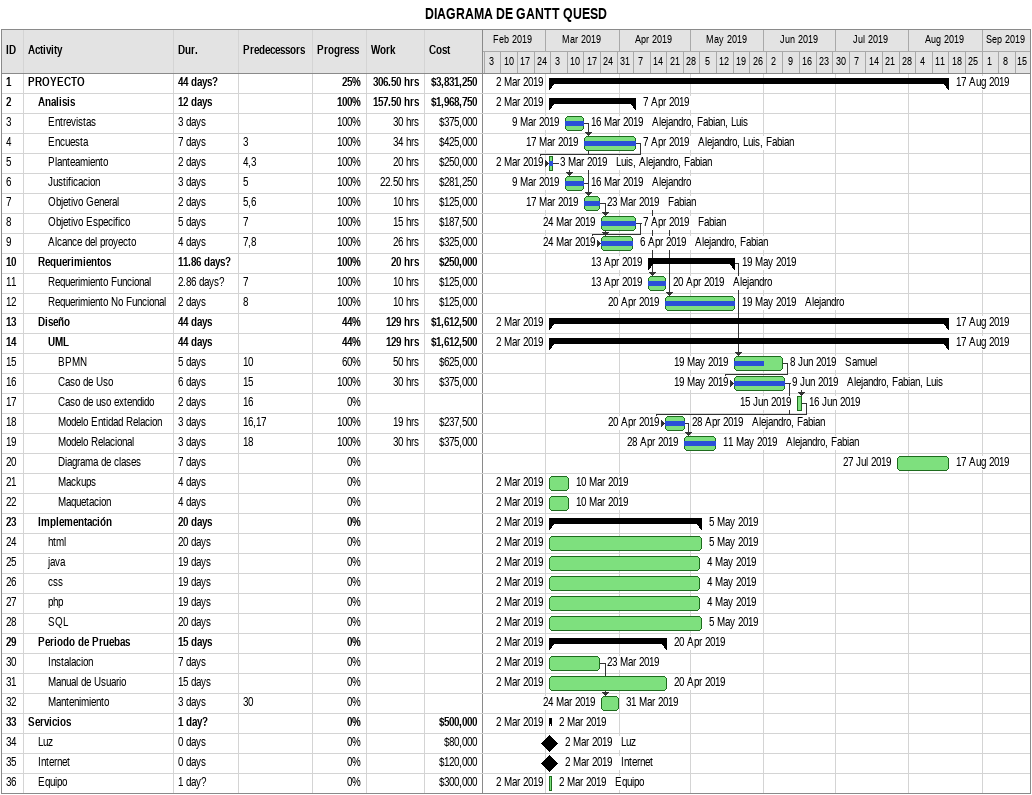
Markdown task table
DIAGRAMA DE GANTT QUESD

| ID | Level | Task | Duration | Start | Finish | Predecessors | Resources | % complete | Work (h) | Cost ($) |
|---|---|---|---|---|---|---|---|---|---|---|
| 1 | 1 | **PROYECTO** | 44d? | 2019-03-02 | 2019-08-17 |  |  | 25 | 306.50 | 3831250 |
| 2 | 2 | **Analisis** | 12d | 2019-03-02 | 2019-04-07 |  |  | 100 | 157.50 | 1968750 |
| 3 | 3 | Entrevistas | 3d | 2019-03-09 | 2019-03-16 |  | Alejandro, Fabian, Luis | 100 | 30 | 375000 |
| 4 | 3 | Encuesta | 7d | 2019-03-17 | 2019-04-07 | 3 | Alejandro, Luis, Fabian | 100 | 34 | 425000 |
| 5 | 3 | Planteamiento | 2d | 2019-03-02 | 2019-03-03 | 4, 3 | Luis, Alejandro, Fabian | 100 | 20 | 250000 |
| 6 | 3 | Justificacion | 3d | 2019-03-09 | 2019-03-16 | 5 | Alejandro | 100 | 22.50 | 281250 |
| 7 | 3 | Objetivo General | 2d | 2019-03-17 | 2019-03-23 | 5, 6 | Fabian | 100 | 10 | 125000 |
| 8 | 3 | Objetivo Especifico | 5d | 2019-03-24 | 2019-04-07 | 7 | Fabian | 100 | 15 | 187500 |
| 9 | 3 | Alcance del proyecto | 4d | 2019-03-24 | 2019-04-06 | 7, 8 | Alejandro, Fabian | 100 | 26 | 325000 |
| 10 | 2 | **Requerimientos** | 11.86d? | 2019-04-13 | 2019-05-19 |  |  | 100 | 20 | 250000 |
| 11 | 3 | Requerimiento Funcional | 2.86d? | 2019-04-13 | 2019-04-20 | 7 | Alejandro | 100 | 10 | 125000 |
| 12 | 3 | Requerimiento No Funcional | 2d | 2019-04-20 | 2019-05-19 | 8 | Alejandro | 100 | 10 | 125000 |
| 13 | 2 | **Diseño** | 44d | 2019-03-02 | 2019-08-17 |  |  | 44 | 129 | 1612500 |
| 14 | 3 | **UML** | 44d | 2019-03-02 | 2019-08-17 |  |  | 44 | 129 | 1612500 |
| 15 | 4 | BPMN | 5d | 2019-05-19 | 2019-06-08 | 10 | Samuel | 60 | 50 | 625000 |
| 16 | 4 | Caso de Uso | 6d | 2019-05-19 | 2019-06-09 | 15 | Alejandro, Fabian, Luis | 100 | 30 | 375000 |
| 17 | 4 | Caso de uso extendido | 2d | 2019-06-15 | 2019-06-16 | 16 |  | 0 |  |  |
| 18 | 4 | Modelo Entidad Relacion | 3d | 2019-04-20 | 2019-04-28 | 16, 17 | Alejandro, Fabian | 100 | 19 | 237500 |
| 19 | 4 | Modelo Relacional | 3d | 2019-04-28 | 2019-05-11 | 18 | Alejandro, Fabian | 100 | 30 | 375000 |
| 20 | 4 | Diagrama de clases | 7d | 2019-07-27 | 2019-08-17 |  |  | 0 |  |  |
| 21 | 4 | Mackups | 4d | 2019-03-02 | 2019-03-10 |  |  | 0 |  |  |
| 22 | 4 | Maquetacion | 4d | 2019-03-02 | 2019-03-10 |  |  | 0 |  |  |
| 23 | 2 | **Implementación** | 20d | 2019-03-02 | 2019-05-05 |  |  | 0 |  |  |
| 24 | 3 | html | 20d | 2019-03-02 | 2019-05-05 |  |  | 0 |  |  |
| 25 | 3 | java | 19d | 2019-03-02 | 2019-05-04 |  |  | 0 |  |  |
| 26 | 3 | css | 19d | 2019-03-02 | 2019-05-04 |  |  | 0 |  |  |
| 27 | 3 | php | 19d | 2019-03-02 | 2019-05-04 |  |  | 0 |  |  |
| 28 | 3 | SQL | 20d | 2019-03-02 | 2019-05-05 |  |  | 0 |  |  |
| 29 | 2 | **Periodo de Pruebas** | 15d | 2019-03-02 | 2019-04-20 |  |  | 0 |  |  |
| 30 | 3 | Instalacion | 7d | 2019-03-02 | 2019-03-23 |  |  | 0 |  |  |
| 31 | 3 | Manual de Usuario | 15d | 2019-03-02 | 2019-04-20 |  |  | 0 |  |  |
| 32 | 3 | Mantenimiento | 3d | 2019-03-24 | 2019-03-31 | 30 |  | 0 |  |  |
| 33 | 1 | **Servicios** | 1d? | 2019-03-02 | 2019-03-02 |  |  | 0 |  | 500000 |
| 34 | 2 | Luz | 0d | 2019-03-02 | 2019-03-02 |  | Luz | 0 |  | 80000 |
| 35 | 2 | Internet | 0d | 2019-03-02 | 2019-03-02 |  | Internet | 0 |  | 120000 |
| 36 | 2 | Equipo | 1d? | 2019-03-02 | 2019-03-02 |  | Equipo | 0 |  | 300000 |
